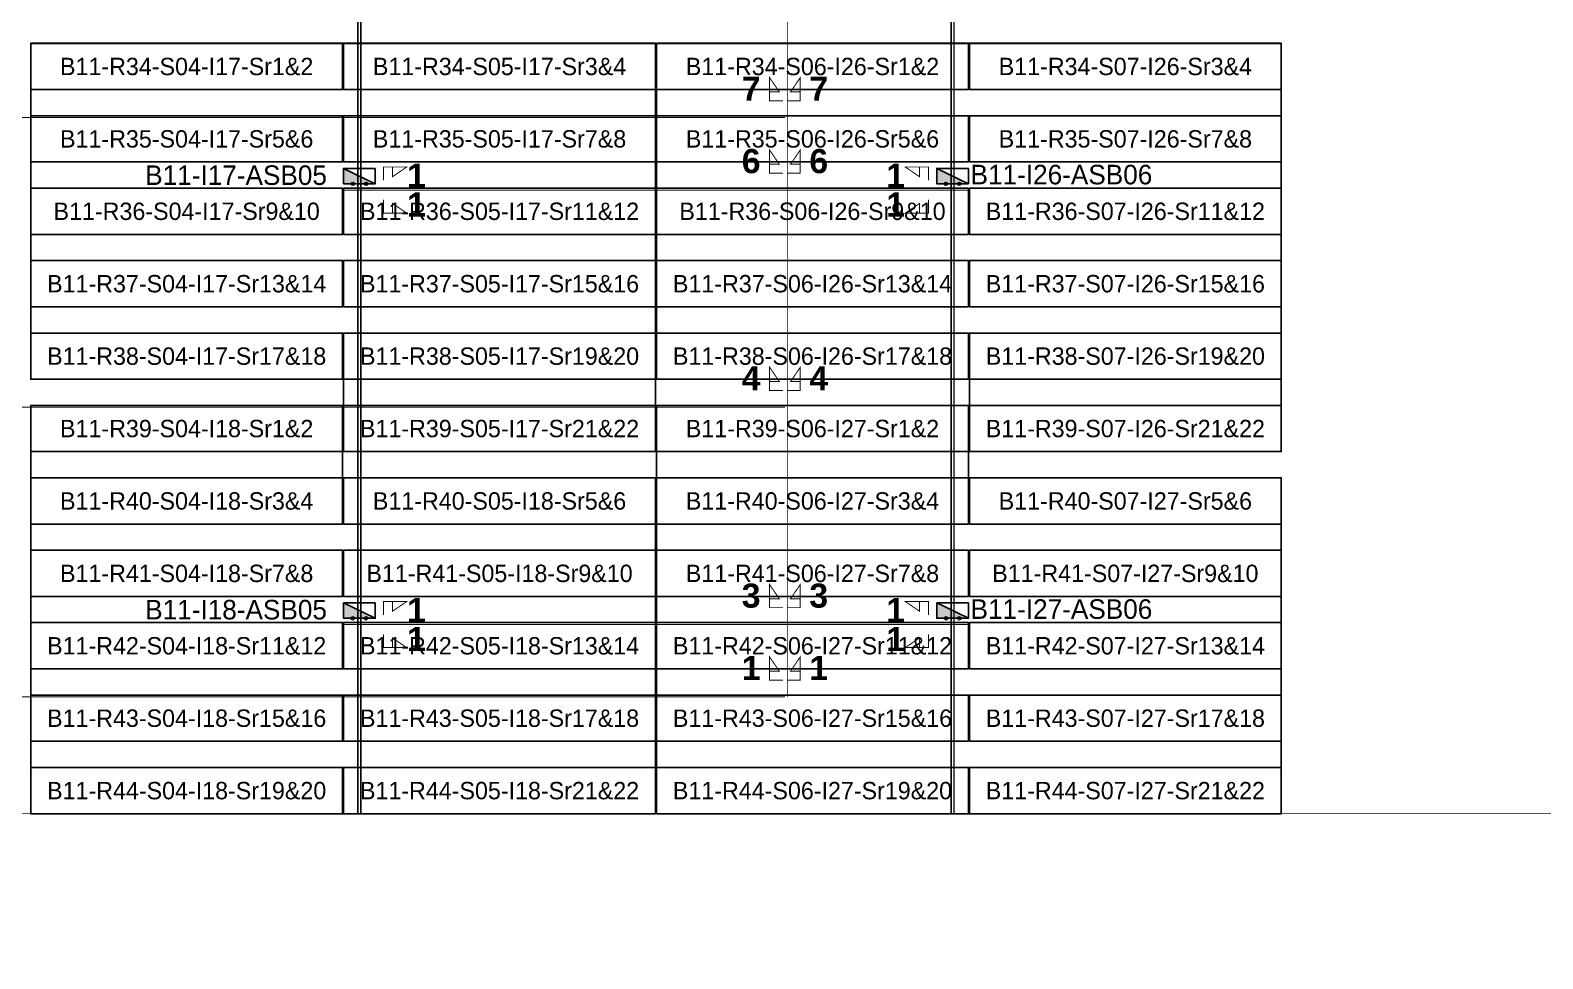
# Model space of a CAD drawing. Header units: metres. Extents: x 530959 to 531458, y 2674234 to 2674577.
# Drawn here: x 531056.2 to 531212.8, y 2674234.3 to 2674330.4 of the extents above; entities that cross this region are included whole.
import ezdxf
from ezdxf.enums import TextEntityAlignment as Align

# ---------------------------------------------------------------- set-up
doc = ezdxf.new("R2010")
doc.units = ezdxf.units.M
doc.layers.add('Boundary-12.5 MW Block', color=6, linetype='Continuous', lineweight=9)
doc.layers.add('PILE', color=1, linetype='Continuous', lineweight=15)
for name, color, linetype in [('DC Trench BL-11', 40, 'Continuous'), ('E-Inverter Grouping', 2, 'Continuous'), ('Inverter Block-11', 7, 'Continuous'), ('Messenger Wire Block-11 (MW Path)', 191, 'Continuous'), ('MMS Table Block-11', 8, 'Continuous'), ('Section Marking BL-11', 2, 'Continuous')]:
    doc.layers.add(name, color=color, linetype=linetype)
doc.styles.add('BoldTextStyle', font='arialbd.ttf')
doc.styles.get("Standard").update_dxf_attribs({"font": 'Adani Regular.ttf'})

# ---------------------------------------------------------------- blocks, each defined once
blk = doc.blocks.new('MMS Table (32.292 x 4.788)')
at = {"color": 0}
blk.add_lwpolyline([(0, -0.002), (0, 4.786), (32.292, 4.786), (32.292, -0.002)], close=True, dxfattribs=at)
at = {"color": 7}
blk.add_attdef('ID1', text='', height=1.8, dxfattribs=at).set_placement((16.146, 2.392), align=Align.MIDDLE_CENTER)
blk = doc.blocks.new('Inverter Block')
h = blk.add_hatch(color=0)
h.dxf.hatch_style = 1
h.paths.add_polyline_path([(-1.46, 2.27), (-1.46, 0.85), (1.46, 0.85)])
at = {"color": 0}
blk.add_lwpolyline([(1.46, 2.27), (-1.46, 2.27), (-1.46, 0.85), (1.46, 0.85)], close=True, dxfattribs=at)
blk.add_lwpolyline([(-1.46, 2.27), (1.46, 0.85)], dxfattribs=at)
at = {"layer": 'PILE'}
for centre in [(-0.61, 0.85), (0.61, 0.85)]:
    blk.add_circle(centre, 0.156, dxfattribs=at)
at = {"color": 7}
blk.add_attdef('ID', (-1.46, 3.01), '', height=1.8, dxfattribs=at)

msp = doc.modelspace()

# ---------------------------------------------------------------- linework, layer by layer
at = {"layer": 'Boundary-12.5 MW Block', "const_width": 0.05}
msp.add_lwpolyline([(531263.42, 2674249.29), (531263.42, 2674234.29), (531457.67, 2674234.29), (531457.67, 2674494.08), (531263.42, 2674494.08), (531185.74, 2674494.08), (531185.74, 2674576.58), (531088.66, 2674576.58), (531088.66, 2674569.08), (530959.1, 2674569.08), (530959.1, 2674249.29), (531185.74, 2674249.29)], close=True, dxfattribs=at)
at = {"layer": 'DC Trench BL-11', "color": 40, "const_width": 0.15}
for points in [[(531090.44, 2674404.08), (531090.14, 2674404.08), (531090.14, 2674249.29), (531090.44, 2674249.29)], [(531151.86, 2674374.08), (531151.56, 2674374.08), (531151.56, 2674249.29), (531151.86, 2674249.29)]]:
    msp.add_lwpolyline(points, close=True, dxfattribs=at)
at = {"layer": 'E-Inverter Grouping'}
for points in [[(531120.96, 2674286.79), (531088.66, 2674286.79), (531088.66, 2674294.29), (531056.27, 2674294.29), (531056.27, 2674329.08), (531120.96, 2674329.08)], [(531185.74, 2674286.79), (531153.45, 2674286.79), (531153.45, 2674294.29), (531121.06, 2674294.29), (531121.06, 2674329.08), (531185.74, 2674329.08)], [(531088.56, 2674284.08), (531120.96, 2674284.08), (531120.96, 2674249.29), (531056.27, 2674249.29), (531056.27, 2674291.58), (531088.56, 2674291.58)], [(531153.35, 2674284.08), (531185.74, 2674284.08), (531185.74, 2674249.29), (531121.06, 2674249.29), (531121.06, 2674291.58), (531153.35, 2674291.58)]]:
    msp.add_lwpolyline(points, close=True, dxfattribs=at)
at = {"layer": 'Messenger Wire Block-11 (MW Path)', "const_width": 0.1}
for points in [[(531134.6, 2674261.38), (531134.6, 2674374.68)], [(531023.88, 2674321.38), (531134.35, 2674321.38)], [(531088.66, 2674313.88), (531153.35, 2674313.88)], [(531023.88, 2674291.38), (531134.35, 2674291.38)], [(531088.66, 2674268.88), (531153.35, 2674268.88)], [(531023.88, 2674261.38), (531134.35, 2674261.38)]]:
    msp.add_lwpolyline(points, dxfattribs=at)
at = {"layer": 'Section Marking BL-11', "color": 94, "lineweight": 35, "true_color": 0x00a500, "const_width": 0.1}
for points in [[(531134.15, 2674323.13), (531132.76, 2674323.13), (531132.76, 2674325.53), (531133.77, 2674324.05), (531132.76, 2674324.05)], [(531134.55, 2674323.13), (531135.94, 2674323.13), (531135.94, 2674325.53), (531134.93, 2674324.05), (531135.94, 2674324.05)], [(531134.15, 2674315.63), (531132.76, 2674315.63), (531132.76, 2674318.03), (531133.77, 2674316.55), (531132.76, 2674316.55)], [(531134.55, 2674315.63), (531135.94, 2674315.63), (531135.94, 2674318.03), (531134.93, 2674316.55), (531135.94, 2674316.55)], [(531092.8, 2674314.88), (531092.8, 2674316.27), (531095.2, 2674316.27), (531093.72, 2674315.26), (531093.72, 2674316.27)], [(531149.21, 2674314.88), (531149.21, 2674316.27), (531146.81, 2674316.27), (531148.29, 2674315.26), (531148.29, 2674316.27)], [(531092.8, 2674312.88), (531092.8, 2674311.49), (531095.2, 2674311.49), (531093.72, 2674312.5), (531093.72, 2674311.49)], [(531149.21, 2674312.88), (531149.21, 2674311.49), (531146.81, 2674311.49), (531148.29, 2674312.5), (531148.29, 2674311.49)], [(531134.15, 2674293.13), (531132.76, 2674293.13), (531132.76, 2674295.53), (531133.77, 2674294.05), (531132.76, 2674294.05)], [(531134.55, 2674293.13), (531135.94, 2674293.13), (531135.94, 2674295.53), (531134.93, 2674294.05), (531135.94, 2674294.05)], [(531134.15, 2674270.63), (531132.76, 2674270.63), (531132.76, 2674273.03), (531133.77, 2674271.55), (531132.76, 2674271.55)], [(531134.55, 2674270.63), (531135.94, 2674270.63), (531135.94, 2674273.03), (531134.93, 2674271.55), (531135.94, 2674271.55)], [(531092.8, 2674269.88), (531092.8, 2674271.27), (531095.2, 2674271.27), (531093.72, 2674270.26), (531093.72, 2674271.27)], [(531149.21, 2674269.88), (531149.21, 2674271.27), (531146.81, 2674271.27), (531148.29, 2674270.26), (531148.29, 2674271.27)], [(531092.8, 2674267.88), (531092.8, 2674266.49), (531095.2, 2674266.49), (531093.72, 2674267.5), (531093.72, 2674266.49)], [(531149.21, 2674267.88), (531149.21, 2674266.49), (531146.81, 2674266.49), (531148.29, 2674267.5), (531148.29, 2674266.49)], [(531134.15, 2674263.13), (531132.76, 2674263.13), (531132.76, 2674265.53), (531133.77, 2674264.05), (531132.76, 2674264.05)], [(531134.55, 2674263.13), (531135.94, 2674263.13), (531135.94, 2674265.53), (531134.93, 2674264.05), (531135.94, 2674264.05)]]:
    msp.add_lwpolyline(points, dxfattribs=at)

# ---------------------------------------------------------------- block references
at = {"layer": 'Inverter Block-11'}
ref = msp.add_blockref('Inverter Block', (531090.3, 2674313.57), dxfattribs=dict(at, xscale=1.124999999976148, yscale=1.124999999976148, zscale=1.124999999976148))
ref.add_attrib('ID', 'B11-I17-ASB05', (531068.12, 2674314.41), dxfattribs={"layer": '0', "color": 7, "height": 2.025})
ref = msp.add_blockref('Inverter Block', (531151.71, 2674313.57), dxfattribs=dict(at, xscale=1.124999999976148, yscale=1.124999999976148, zscale=1.124999999976148))
ref.add_attrib('ID', 'B11-I26-ASB06', (531153.57, 2674314.47), dxfattribs={"layer": '0', "color": 7, "height": 2.025})
ref = msp.add_blockref('Inverter Block', (531090.3, 2674268.57), dxfattribs=dict(at, xscale=1.124999999976148, yscale=1.124999999976148, zscale=1.124999999976148))
ref.add_attrib('ID', 'B11-I18-ASB05', (531068.12, 2674269.41), dxfattribs={"layer": '0', "color": 7, "height": 2.025})
ref = msp.add_blockref('Inverter Block', (531151.71, 2674268.57), dxfattribs=dict(at, xscale=1.124999999976148, yscale=1.124999999976148, zscale=1.124999999976148))
ref.add_attrib('ID', 'B11-I27-ASB06', (531153.57, 2674269.47), dxfattribs={"layer": '0', "color": 7, "height": 2.025})
at = {"layer": 'MMS Table Block-11'}
for p, values in [((531056.27, 2674324.29), {'ID1': 'B11-R34-S04-I17-Sr1&2'}), ((531088.66, 2674324.29), {'ID1': 'B11-R34-S05-I17-Sr3&4'}), ((531121.06, 2674324.29), {'ID1': 'B11-R34-S06-I26-Sr1&2'}), ((531153.45, 2674324.29), {'ID1': 'B11-R34-S07-I26-Sr3&4'}), ((531056.27, 2674316.79), {'ID1': 'B11-R35-S04-I17-Sr5&6'}), ((531088.66, 2674316.79), {'ID1': 'B11-R35-S05-I17-Sr7&8'}), ((531121.06, 2674316.79), {'ID1': 'B11-R35-S06-I26-Sr5&6'}), ((531153.45, 2674316.79), {'ID1': 'B11-R35-S07-I26-Sr7&8'}), ((531056.27, 2674309.29), {'ID1': 'B11-R36-S04-I17-Sr9&10'}), ((531088.66, 2674309.29), {'ID1': 'B11-R36-S05-I17-Sr11&12'}), ((531121.06, 2674309.29), {'ID1': 'B11-R36-S06-I26-Sr9&10'}), ((531153.45, 2674309.29), {'ID1': 'B11-R36-S07-I26-Sr11&12'}), ((531056.27, 2674301.79), {'ID1': 'B11-R37-S04-I17-Sr13&14'}), ((531088.66, 2674301.79), {'ID1': 'B11-R37-S05-I17-Sr15&16'}), ((531121.06, 2674301.79), {'ID1': 'B11-R37-S06-I26-Sr13&14'}), ((531153.45, 2674301.79), {'ID1': 'B11-R37-S07-I26-Sr15&16'}), ((531056.27, 2674294.29), {'ID1': 'B11-R38-S04-I17-Sr17&18'}), ((531088.66, 2674294.29), {'ID1': 'B11-R38-S05-I17-Sr19&20'}), ((531121.06, 2674294.29), {'ID1': 'B11-R38-S06-I26-Sr17&18'}), ((531153.45, 2674294.29), {'ID1': 'B11-R38-S07-I26-Sr19&20'}), ((531056.27, 2674286.79), {'ID1': 'B11-R39-S04-I18-Sr1&2'}), ((531088.66, 2674286.79), {'ID1': 'B11-R39-S05-I17-Sr21&22'}), ((531121.06, 2674286.79), {'ID1': 'B11-R39-S06-I27-Sr1&2'}), ((531153.45, 2674286.79), {'ID1': 'B11-R39-S07-I26-Sr21&22'}), ((531056.27, 2674279.29), {'ID1': 'B11-R40-S04-I18-Sr3&4'}), ((531088.66, 2674279.29), {'ID1': 'B11-R40-S05-I18-Sr5&6'}), ((531121.06, 2674279.29), {'ID1': 'B11-R40-S06-I27-Sr3&4'}), ((531153.45, 2674279.29), {'ID1': 'B11-R40-S07-I27-Sr5&6'}), ((531056.27, 2674271.79), {'ID1': 'B11-R41-S04-I18-Sr7&8'}), ((531088.66, 2674271.79), {'ID1': 'B11-R41-S05-I18-Sr9&10'}), ((531121.06, 2674271.79), {'ID1': 'B11-R41-S06-I27-Sr7&8'}), ((531153.45, 2674271.79), {'ID1': 'B11-R41-S07-I27-Sr9&10'}), ((531056.27, 2674264.29), {'ID1': 'B11-R42-S04-I18-Sr11&12'}), ((531088.66, 2674264.29), {'ID1': 'B11-R42-S05-I18-Sr13&14'}), ((531121.06, 2674264.29), {'ID1': 'B11-R42-S06-I27-Sr11&12'}), ((531153.45, 2674264.29), {'ID1': 'B11-R42-S07-I27-Sr13&14'}), ((531056.27, 2674256.79), {'ID1': 'B11-R43-S04-I18-Sr15&16'}), ((531088.66, 2674256.79), {'ID1': 'B11-R43-S05-I18-Sr17&18'}), ((531121.06, 2674256.79), {'ID1': 'B11-R43-S06-I27-Sr15&16'}), ((531153.45, 2674256.79), {'ID1': 'B11-R43-S07-I27-Sr17&18'}), ((531056.27, 2674249.29), {'ID1': 'B11-R44-S04-I18-Sr19&20'}), ((531088.66, 2674249.29), {'ID1': 'B11-R44-S05-I18-Sr21&22'}), ((531121.06, 2674249.29), {'ID1': 'B11-R44-S06-I27-Sr19&20'}), ((531153.45, 2674249.29), {'ID1': 'B11-R44-S07-I27-Sr21&22'})]:
    msp.add_blockref('MMS Table (32.292 x 4.788)', p, dxfattribs=at).add_auto_attribs(values)

# ---------------------------------------------------------------- texts
at = {"layer": 'Section Marking BL-11', "color": 94, "true_color": 0x00a500, "style": 'BoldTextStyle'}
for s, p in [('7', (531130.85, 2674324.38)), ('7', (531137.85, 2674324.38)), ('6', (531130.85, 2674316.88)), ('6', (531137.85, 2674316.88)), ('1', (531096.2, 2674315.38)), ('1', (531145.81, 2674315.38)), ('1', (531096.2, 2674312.38)), ('1', (531145.81, 2674312.38)), ('4', (531130.85, 2674294.38)), ('4', (531137.85, 2674294.38)), ('3', (531130.85, 2674271.88)), ('3', (531137.85, 2674271.88)), ('1', (531096.2, 2674270.38)), ('1', (531145.81, 2674270.38)), ('1', (531096.2, 2674267.38)), ('1', (531145.81, 2674267.38)), ('1', (531130.85, 2674264.38)), ('1', (531137.85, 2674264.38))]:
    msp.add_text(s, height=2.5, dxfattribs=at).set_placement(p, align=Align.MIDDLE_CENTER)

doc.saveas('drawing.dxf')
